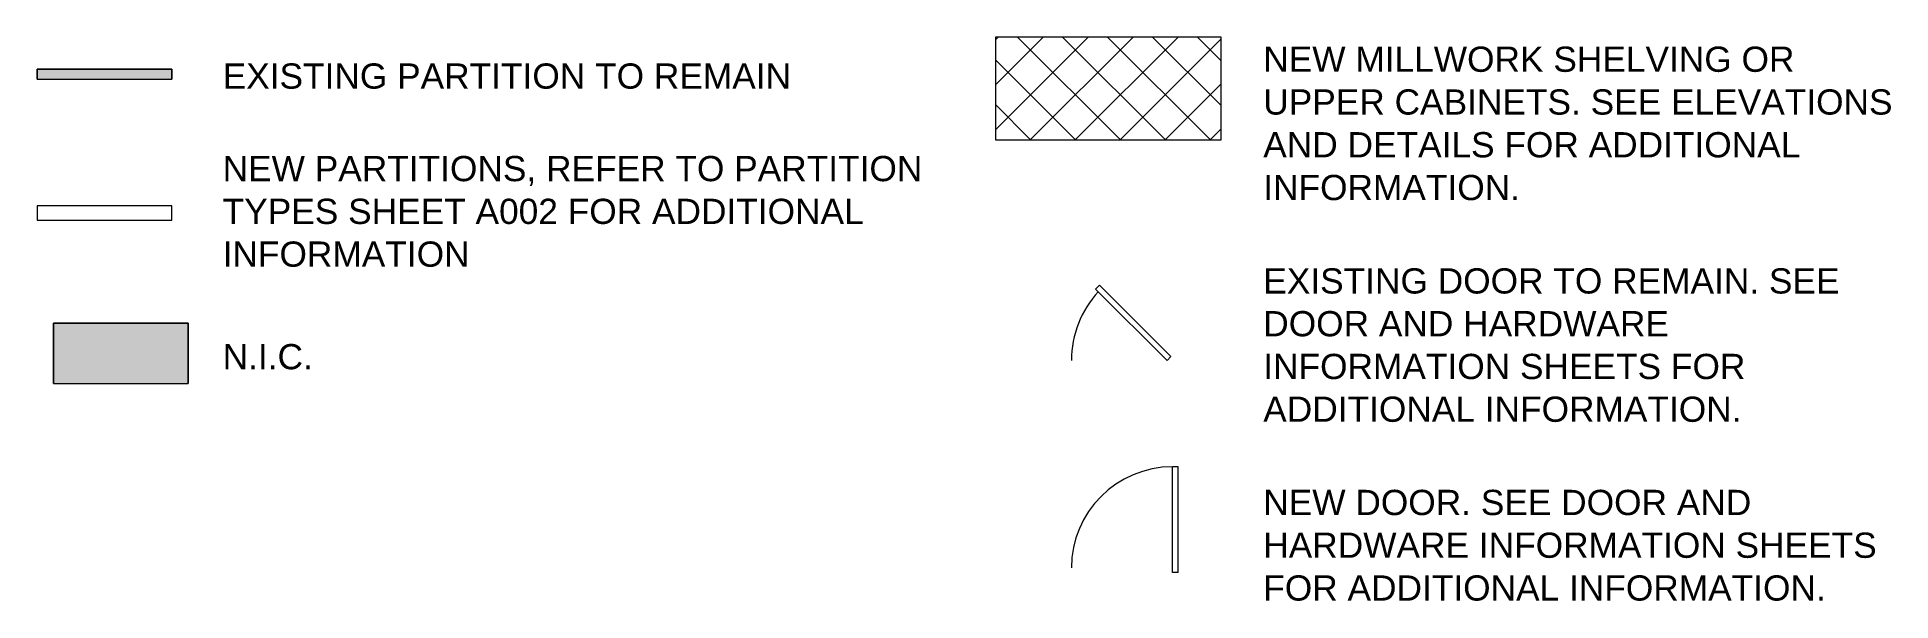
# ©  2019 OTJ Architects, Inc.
# Model space of a CAD drawing. Header units: inches. Extents: x 920 to 2317, y -557 to 1857.
# Drawn here: x 920 to 1581, y -557 to -356 of the extents above.
import ezdxf

# ---------------------------------------------------------------- set-up
doc = ezdxf.new("R2010")
doc.units = ezdxf.units.IN
doc.header["$MEASUREMENT"] = 0
for name, color, linetype, lineweight in [('A-DETL-GENF', 92, 'Continuous', 9), ('A-DETL-THIN', 151, 'Continuous', 9), ('A-WALL', 113, 'Continuous', 13), ('G-ANNO-TEXT', 231, 'Continuous', 9)]:
    doc.layers.add(name, color=color, linetype=linetype, lineweight=lineweight)
doc.styles.add('Swis721 Lt BT', font='swissl.ttf', dxfattribs={"height": 9})

# ---------------------------------------------------------------- blocks, each defined once
blk = doc.blocks.new('Family - ___-1369240-CONSTRUCTION PLAN SYMBOLS')
at = {"layer": 'A-WALL'}
for p, q in [((968.04, -416.23), (920.04, -416.23)), ((920.04, -416.23), (920.04, -421.23)), ((920.04, -421.23), (968.04, -421.23)), ((968.04, -421.23), (968.04, -416.23))]:
    blk.add_line(p, q, dxfattribs=at)

msp = doc.modelspace()

# ---------------------------------------------------------------- hatches: boundary and pattern name
at = {"layer": 'A-DETL-GENF'}
h = msp.add_hatch(dxfattribs=at)
h.set_pattern_fill('FP_1', style=0, pattern_type=2)
h.set_pattern_definition([(45, (0, 0), (-8.01223, 8.01223), []), (135, (0, 0), (-8.01223, -8.01223), [])])
h.paths.add_polyline_path([(1341.92, -392.66), (1341.92, -355.99), (1261.45, -355.99), (1261.45, -392.66)], flags=0)
for color, points in [(7, [(967.96, -370.95), (967.96, -367.45), (919.96, -367.45), (919.96, -370.95), (920.04, -370.95)]), (9, [(925.76, -479.51), (973.76, -479.51), (973.76, -458.01), (925.76, -458.01)])]:
    msp.add_hatch(color=color, dxfattribs=at).paths.add_polyline_path(points, flags=0)

# ---------------------------------------------------------------- linework, layer by layer
at = {"layer": 'A-DETL-THIN'}
for p, q in [((1341.92, -355.99), (1261.45, -355.99)), ((1261.45, -355.99), (1261.45, -392.66)), ((1341.92, -392.66), (1341.92, -355.99)), ((967.96, -367.45), (919.96, -367.45)), ((919.96, -367.45), (919.96, -370.95)), ((919.96, -370.95), (919.96, -367.45)), ((919.96, -367.45), (967.96, -367.45)), ((967.96, -370.95), (967.96, -367.45)), ((967.96, -367.45), (967.96, -370.95)), ((919.96, -370.95), (967.96, -370.95)), ((919.96, -370.95), (967.96, -370.95)), ((1261.45, -392.66), (1341.92, -392.66)), ((1298.57, -444.42), (1297.15, -445.84)), ((1322.62, -471.3), (1297.15, -445.84)), ((1324.03, -469.89), (1298.57, -444.42)), ((973.76, -458.01), (925.76, -458.01)), ((925.76, -458.01), (925.76, -479.51)), ((925.76, -479.51), (925.76, -458.01)), ((925.76, -458.01), (973.76, -458.01)), ((973.76, -479.51), (973.76, -458.01)), ((973.76, -458.01), (973.76, -479.51)), ((1324.03, -469.89), (1322.62, -471.3)), ((925.76, -479.51), (973.76, -479.51)), ((925.76, -479.51), (973.76, -479.51)), ((1324.58, -546.94), (1324.58, -509.23)), ((1326.58, -509.23), (1324.58, -509.23)), ((1326.58, -546.94), (1326.58, -509.23)), ((1326.58, -546.94), (1324.58, -546.94))]:
    msp.add_line(p, q, dxfattribs=at)
for centre, start in [((1324.62, -471.3), 137.24721), ((1324.62, -545.3), 90.06342)]:
    msp.add_arc(centre, 36.07, start, 180, dxfattribs=at)

# ---------------------------------------------------------------- block references
at = {"lineweight": 9}
msp.add_blockref('Family - ___-1369240-CONSTRUCTION PLAN SYMBOLS', (0, 0), dxfattribs=at)

# ---------------------------------------------------------------- texts
at = {"layer": 'G-ANNO-TEXT', "color": 7, "char_height": 9, "attachment_point": 1, "style": 'Swis721 Lt BT'}
for s, insert, width in [('NEW MILLWORK SHELVING OR ', (1356.92, -359.39), 223.008), ('EXISTING PARTITION TO REMAIN', (986.09, -365.39), 229.674), ('UPPER CABINETS. SEE ELEVATIONS ', (1356.92, -374.64), 256.035), ('AND DETAILS FOR ADDITIONAL ', (1356.92, -389.89), 224.826), ('NEW PARTITIONS, REFER TO PARTITION ', (986.09, -398.39), 286.335), ('INFORMATION.', (1356.92, -405.14), 106.05), ('TYPES SHEET A002 FOR ADDITIONAL ', (986.09, -413.64), 265.125), ('INFORMATION', (986.09, -428.89), 101.808), ('EXISTING DOOR TO REMAIN. SEE ', (1356.92, -438.45), 239.976), ('DOOR AND HARDWARE ', (1356.92, -453.7), 171.801), ('N.I.C.', (986.09, -465.46), 37.875), ('INFORMATION SHEETS FOR ', (1356.92, -468.95), 201.798), ('ADDITIONAL INFORMATION.', (1356.92, -484.2), 197.253), ('NEW DOOR. SEE DOOR AND ', (1356.92, -517.45), 207.555), ('HARDWARE INFORMATION SHEETS ', (1356.92, -532.7), 254.52), ('FOR ADDITIONAL INFORMATION.', (1356.92, -547.95), 232.098)]:
    msp.add_mtext(s, dxfattribs=dict(at, insert=insert, width=width))

doc.saveas('drawing.dxf')
